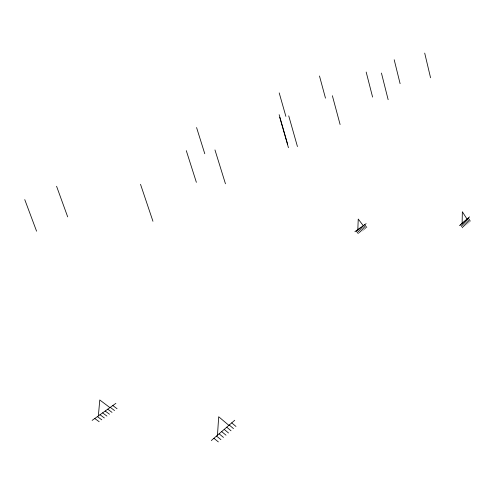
<?xml version="1.0" encoding="UTF-8"?>
<svg xmlns="http://www.w3.org/2000/svg" width="495" height="495" viewBox="0 0 495 495"><rect width="100%" height="100%" fill="white"/><g stroke="black" fill="none" stroke-linecap="round" stroke-linejoin="round"><path stroke-width="0.74" d="M462.126 223.363L462.349 211.742L467.045 219.099M357.817 229.631L358.244 219.068L363.293 225.701M217.472 435.229L218.685 416.747L228.882 425.347M98.357 415.93L99.78 399.979L109.927 407.62M211.309 440.562L234.748 420.267M459.496 225.64L469.594 216.89M92.132 420.397L115.892 403.338M354.89 231.734L366.133 223.66M94.768 418.51L99.167 421.715M97.397 416.617L101.766 419.822M100.009 414.742L104.358 417.947M102.607 412.88L106.926 416.078M105.188 411.023L109.482 414.228M107.749 409.186L112.019 412.385M110.298 407.354L114.543 410.553M112.835 405.535L117.049 408.734M213.914 438.304L218.351 441.899M216.519 436.052L220.919 439.647M219.106 433.812L223.474 437.407M221.667 431.591L226.011 435.185M224.216 429.388L228.529 432.983M226.741 427.197L231.023 430.792M229.253 425.026L233.504 428.614M231.74 422.866L235.967 426.455M356.128 230.843L358.3 233.652M357.365 229.952L359.531 232.761M358.597 229.074L360.75 231.87M359.822 228.189L361.969 230.986M362.26 226.438L364.388 229.235M361.041 227.31L363.182 230.107M363.472 225.572L365.595 228.362M364.673 224.705L366.789 227.49M460.604 224.674L462.627 227.793M461.717 223.715L463.735 226.821M463.926 221.797L465.925 224.903M462.825 222.75L464.83 225.862M465.028 220.85L467.014 223.95M466.117 219.904L468.097 222.998M467.206 218.963L469.18 222.051M468.289 218.023L470.25 221.11M24.75 199.603L36.574 231.19M56.572 186.256L67.685 216.866M140.512 184.301L152.949 221.271M186.287 150.653L196.379 182.333M196.571 127.549L204.775 153.741M214.966 149.929L225.454 183.787M279.143 114.667L287.614 144.231M279.755 117.346L288.455 147.702M279.199 92.899L285.887 116.393M288.733 115.873L297.446 146.576M319.485 76.001L325.487 98.165M332.368 95.727L340.102 124.523M366.176 72.053L372.593 97.082M381.441 73.068L388.148 99.687M394.193 59.74L400.108 83.68M424.704 53.101L430.557 77.765"/></g></svg>
